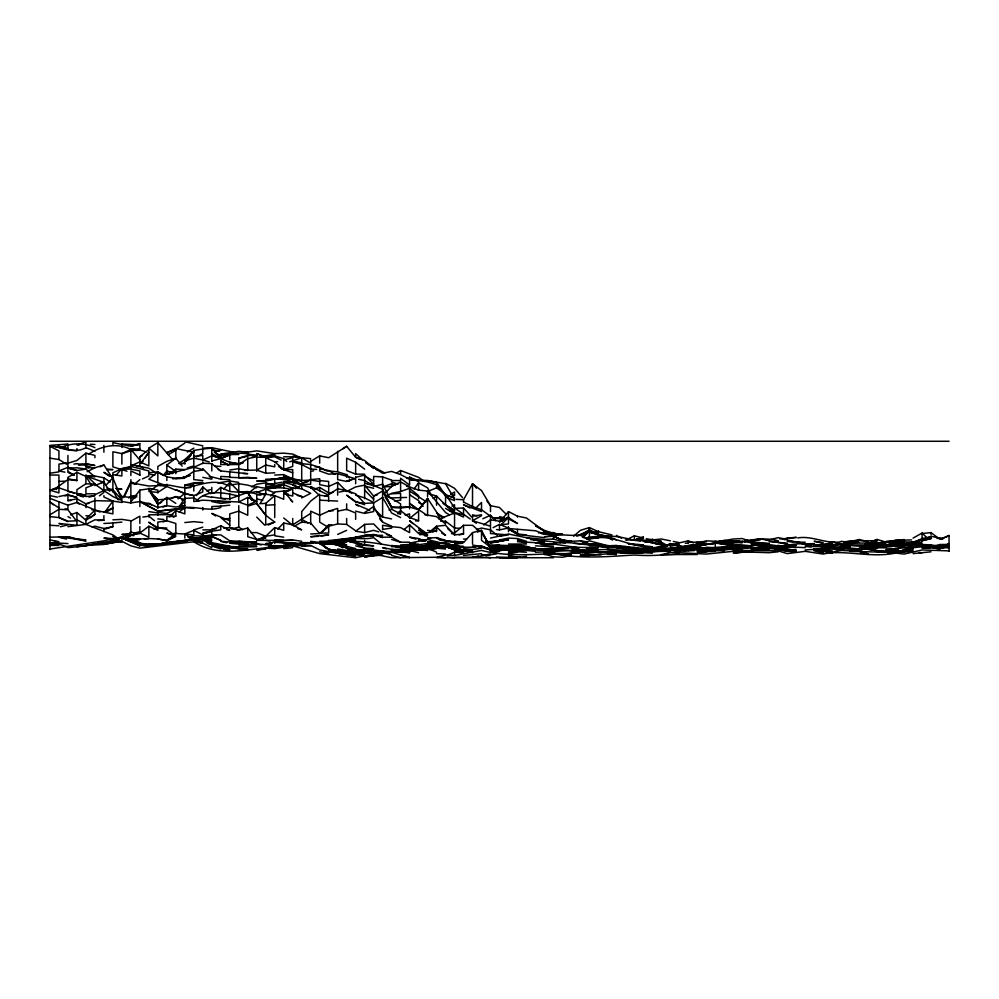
<?xml version="1.0" encoding="UTF-8"?>
<svg xmlns="http://www.w3.org/2000/svg" width="999" height="999" viewBox="0 0 999 999"><rect width="100%" height="100%" fill="white"/><g stroke="black" fill="none" stroke-linecap="round" stroke-linejoin="round"><path stroke-width="1.5" d="M124.45 496.528L130.869 482.829L148.851 486.026L160.839 485.414M123.164 497.577L130.869 481.918L136.001 484.265M463.536 502.597L463.536 499.725L472.527 483.741L481.518 490.596L490.509 505.669L490.509 511.6M260.489 503.034L265.734 494.243L274.725 495.616L283.716 499.275L283.716 491.046L292.707 502.01L290.459 499.962M141.496 463.436L143.132 460.951M144.768 458.454L148.851 452.235L140.759 463.324M179.096 506.78L184.815 498.364L193.806 497.902L198.938 501.036M186.451 460.864L193.806 450.399L202.797 449.038L211.788 448.126L219.78 457.455M104.795 512.2L112.887 501.098L121.878 502.472L121.878 496.528L116.159 488.399M196.503 495.566L202.797 486.938L210.664 493.731M414.086 488.998L418.581 482.829L427.572 487.849L431.031 494.705M56.244 489.585L58.941 486.026L67.932 479.632L76.923 480.544L76.923 472.327L85.914 476.436L94.905 475.986L103.896 477.809L110.315 482.042M130.869 502.01L139.86 490.134L148.851 488.773L157.842 504.295L161.701 502.147M186.613 460.814L191.109 454.882M163.237 475.524L166.833 470.954L172.827 472.477M441.408 521.403L436.563 512.062L427.572 498.364L418.581 509.777L409.59 507.03L391.608 507.03L382.617 491.046L373.626 496.078L373.626 500.636M418.581 509.777L427.572 498.813M508.491 511.6L499.5 522.102L508.491 517.082L508.491 511.6L517.482 516.171L526.473 517.994L544.455 531.243L535.464 525.761L544.455 530.332L553.446 533.528L562.437 533.978M115.884 475.374L121.878 468.668L130.869 466.396L148.851 470.954L148.851 475.986L142.432 478.921M223.776 489.073L229.77 482.38L238.761 491.508L243.257 492.195M462.038 543.269L454.545 544.03L463.536 542.657L472.527 532.604L481.518 530.332L489.822 546.765L481.518 531.693L490.509 547.227L481.518 540.372L481.518 530.332L477.659 532.092M105.894 485.264L112.887 477.809L121.316 498.788M123.876 539.16L130.869 531.693L136.001 534.303M582.417 537.325L589.41 529.87L598.401 534.89L589.41 532.155L605.894 535.963L601.398 535.352M169.83 516.783L175.824 510.689L184.815 513.886L184.815 507.492C196.915 506.368 208.641 511.638 220.779 507.492L220.779 506.118L229.77 505.207M270.729 496.028L274.725 491.97L289.71 490.447M277.722 529.108L283.716 523.014L292.707 524.85L301.698 529.87L297.839 528.696M320.679 532.966L328.671 524.85L331.668 524.999M385.614 492.569L391.608 486.488L400.599 481.918L409.59 486.938L418.581 490.134L427.572 491.046L445.554 512.512L449.413 514.86M85.914 518.906L94.905 510.227L112.887 513.886L112.887 501.098L103.896 496.99L103.896 495.616M134.865 484.003L139.86 479.632M265.734 537.175L265.734 536.263L274.725 527.584L283.716 530.332L283.716 523.014M475.524 508.254L481.518 502.472L481.518 510.689M500.499 525.249L508.491 517.544L517.482 523.476L509.777 519.567M179.683 462.674L184.815 459.54L193.806 451.323M582.667 537.4L589.41 531.243L580.419 535.352L571.428 535.352L544.455 533.978L535.464 530.781L508.491 528.496L517.482 533.528L508.491 528.046L499.5 524.388L493.081 527.647M128.621 498.014L130.869 496.078L136.863 495.467M196.054 501.436C206.668 488.499 224.688 492.894 238.761 496.078M214.036 493.219L220.779 487.4L229.77 491.508L247.752 492.882L254.046 501.186M259.74 503.683L265.734 503.384L274.725 495.616L274.725 517.544M321.928 532.042L328.671 526.211L337.662 523.938L346.653 524.388L355.644 530.781M403.971 529.695L409.59 524.85L418.581 533.528L427.572 535.801L424.575 535.651L427.572 534.89L424.575 535.052M454.545 533.066L463.536 525.299L472.527 525.299L479.27 531.131M573.676 536.151L580.419 530.332L589.41 527.584L598.401 531.693L611.888 534.89M94.905 457.717L94.905 455.432L85.914 453.146L76.923 460.452L67.932 463.199M143.719 468.156L139.86 466.396L139.86 456.793L148.851 449.488M178.072 498.813L184.815 493.331L193.806 495.616L202.797 491.97L202.797 486.938M179.196 506.58L184.815 502.01M179.196 512.062L184.815 507.492L193.806 508.404M248.876 492.882L256.743 486.488C267.969 490.484 280.07 485.314 291.209 489.76M409.59 518.456L418.581 511.151L418.581 520.741L415.584 520.891M429.82 531.693L436.563 526.211L445.554 525.299L454.545 534.89L463.536 533.978L463.536 525.299M430.944 531.693L436.563 527.135L445.554 535.352L441.695 533.004M99.4 495.841L103.896 492.42L103.896 490.596L94.905 484.203L85.914 483.741L76.923 489.685L76.923 491.97M90.41 517.769L94.905 514.348L94.905 497.902M166.833 474.001L166.833 465.022L175.824 458.166L182.118 466.158M151.099 490.247L157.842 485.114C169.006 482.967 179.645 489.135 190.809 487.549M175.824 503.384L166.833 497.44L157.842 504.295L150.487 492.707M124.45 538.936L130.869 535.352L139.86 533.066L148.851 526.211L157.842 530.332L157.842 522.102L166.833 520.741L175.824 523.476L175.824 532.604M310.689 533.978L319.68 533.528L328.671 526.211M381.618 532.055L373.626 523.938L364.635 524.388L355.644 531.243L364.635 532.604L373.626 530.332L378.758 531.893M398.351 512.4L400.599 510.689L409.59 517.544L418.581 520.741M483.766 524.962L490.509 519.817L499.5 521.191M169.081 473.926L175.824 469.13L184.815 469.592M359.503 459.215L355.644 457.255L346.653 446.291L328.671 457.717L319.68 455.881L310.689 461.363M433.191 498.476L436.563 496.078L454.545 513.886L445.554 508.404M184.815 443.094L175.824 449.038L166.833 452.684L175.824 448.576L193.806 452.235M118.506 538.886L112.887 534.89L85.914 524.388L85.914 520.279L94.905 514.348M107.755 511.338L112.887 507.954L103.896 512.062M175.824 490.134L166.833 486.488L157.842 492.42L148.851 491.508M181.818 478.109L184.815 477.347L193.806 471.416L202.797 470.042L202.797 468.668L211.788 477.809L211.788 479.183L202.797 477.347M127.01 537.899L130.869 535.352L133.866 535.651M220.779 460.452L220.779 464.56L238.761 464.56L247.752 458.628L256.743 456.793M342.794 448.838L346.653 446.291M285.002 492.944L292.707 487.849L301.698 488.773L310.689 493.331L301.698 497.902L301.698 496.528L292.707 492.882M324.812 496.078L328.671 494.705L337.662 488.773L346.653 490.596L355.644 493.793L364.635 503.384L373.626 502.922L382.617 497.44L391.608 512.974L400.599 517.544M310.689 513.424L292.707 524.85M364.635 512.512L373.626 506.58L382.617 522.102L391.608 526.211M88.486 454.32C100.712 445.941 117.195 442.382 130.869 449.488L139.86 460.002M132.155 465.347L139.86 461.825L148.851 465.934L148.851 448.126L157.842 442.644L173.127 460.227M49.95 514.797L58.941 509.315L67.932 509.777L76.024 520.467M187.387 452.035L193.806 448.126M396.74 472.852L400.599 470.504L418.581 477.347L424.2 481.343M589.41 529.87L580.419 535.352L589.41 539.46L586.413 538.698M67.932 477.347L76.923 472.327M168.119 454.707L175.824 450.399M244.755 470.342L256.743 470.042L265.734 465.022L274.725 466.845L274.725 464.56M295.279 488.698L301.698 485.114L310.689 487.4L319.68 495.616M293.993 526.411L301.698 522.102L310.689 523.014L319.68 533.528M450.686 494.118L454.545 491.97L454.545 495.616L450.686 493.656M586.838 538.611L589.41 537.175L598.401 536.263L605.894 537.025M913.086 538.086L922.077 533.066L927.072 537.887M87.2 471.678L94.905 467.757L103.896 465.022L112.075 477.472M196.378 456.868L202.797 453.596L202.797 447.202M67.932 526.673L85.914 524.388L94.905 519.817L103.896 520.279L103.896 515.709M184.815 507.954L175.824 508.866L166.833 513.424L157.842 512.512M251.611 486.813L256.743 484.203L265.734 482.829L274.725 485.576L283.716 483.741M259.74 495.005L247.752 491.508L238.761 492.42L238.761 502.01L247.752 505.207L256.743 501.098L247.752 497.44L238.761 502.01L202.797 500.187L193.806 501.56L193.806 495.616L184.815 493.793L175.824 489.685L184.815 493.331M258.029 539.722L265.734 535.801M387.749 495.292L391.608 493.331L400.599 491.508L409.59 488.311L418.581 495.616L418.581 498.663M451.973 506.056L454.545 504.757L454.545 508.404L463.536 507.954L471.528 516.883M499.5 521.653L508.491 517.082M577.847 535.739L589.41 530.332L598.401 533.978L590.696 531.243M626.66 539.722L634.365 535.801L643.356 538.086M825.748 545.004L832.167 541.745L841.158 544.03L850.149 543.568L847.152 544.03M931.068 536.263L922.077 540.834L931.068 538.548L931.068 536.263L943.056 538.848M61.513 447.402C71.666 442.669 84.803 442.644 94.905 447.664M100.037 466.783L103.896 465.022M49.95 490.596L58.941 486.488M139.86 456.793L142.432 455.619M130.869 467.307L121.878 468.668L112.887 472.789L112.887 492.195M94.905 494.705L103.896 490.596L112.887 496.528L120.592 500.049M211.788 455.881L202.797 460.002L193.806 458.166L184.815 460.914M222.065 458.042C232.63 451.098 245.217 452.747 256.743 455.881M171.965 498.289L175.824 496.528L180.32 497.44M157.842 538.998L166.833 540.372L175.824 536.263L166.833 540.834C155.095 537.562 142.807 538.523 130.869 539.922L139.86 539.46L135.365 539.922M226.773 529.72L229.77 530.332L220.779 525.761L211.788 529.87L202.797 529.87M319.68 479.183L319.68 484.652L328.671 486.488L337.662 482.38L346.653 491.508L355.644 486.938L364.635 485.114L373.626 496.078L377.485 494.705M268.306 525.037L274.725 522.102L265.734 515.259L256.743 503.833L256.743 494.705L265.734 493.793M337.662 523.476L337.662 508.404L328.671 511.151L319.68 515.259L310.689 511.151L310.689 524.388M337.662 534.44L346.653 530.332M439.135 519.105L454.545 512.974L463.536 517.082L463.536 507.954M432.704 532.092L436.563 530.332L419.867 534.89M482.804 518.781L490.509 515.259L495.504 520.579M585.551 538.486L589.41 536.725L589.41 527.584M655.344 548.901L661.338 547.677L670.329 543.568L688.311 548.601L710.789 548.601M907.092 543.881L913.086 542.657L922.077 538.548L931.068 536.725M940.059 539.46L949.05 535.352L949.05 551.336M941.345 547.09L949.05 543.568M78.209 444.855L85.914 441.733L85.914 448.126M94.905 484.203L85.914 487.849L85.914 493.793L94.905 493.793M94.905 485.576L103.896 481.918L109.615 491.221M222.065 458.104L229.77 454.97L229.77 459.54M182.243 477.934L184.815 476.898M289.71 461.825L301.698 457.717L310.689 458.628M180.956 507.23L184.815 505.669L184.815 485.114L193.806 482.829L202.797 482.38M173.252 517.207L175.824 516.171L175.824 510.689M103.896 543.568L112.887 542.207L118.019 540.109M153.983 529.158L157.842 527.584L166.833 528.046M166.833 540.372L175.824 533.528L184.815 533.978L193.806 530.332L202.797 534.89M285.002 545.791L292.707 542.657L300.2 544.18M428.858 490.984L436.563 487.849L445.554 494.243L454.545 507.954L470.279 519.018M448.126 554.857L454.545 552.247L454.545 554.994M576.56 536.001L580.419 534.44M690.883 546.178L697.302 543.568L706.293 541.745M827.035 544.742L832.167 542.657L823.176 544.942L827.671 544.717M941.345 538.936L949.05 535.801M923.363 548.076L931.068 544.942L940.059 546.316L946.053 545.404M928.496 547.814L931.068 546.765L949.05 546.765L941.558 547.914M101.324 482.829L103.896 481.918M175.824 458.166L166.833 461.363L157.842 466.396L157.842 469.592M229.77 454.97L220.779 458.166L211.788 455.432L219.493 458.166M70.504 514.797L76.923 512.512L85.914 520.279M186.101 476.898L189.947 475.524M162.974 507.03L166.833 505.669L175.824 507.03L184.815 505.669M278.584 466.458L283.716 469.592L292.707 466.396L292.707 461.825L301.698 464.56L310.689 469.13L316.683 469.43M112.887 542.207L119.306 539.922M256.743 492.42L265.734 489.223L274.725 492.882M265.734 482.829L265.734 486.488L274.725 486.938L278.584 485.576M313.686 470.804L310.689 471.416L310.689 484.203L301.698 484.652L301.698 483.291L310.689 480.094L319.68 481.456M354.358 478.721L346.653 481.456L337.662 479.632L337.662 473.701L328.671 474.15L319.68 470.954L319.68 467.307L310.689 464.56L301.698 463.648L292.707 461.363L292.707 457.717L283.716 460.002M211.788 544.03L202.797 539.46L193.806 537.637L184.815 540.834L175.824 541.745M175.824 542.207L184.815 541.283L193.806 538.086L202.797 539.46L206.169 541.858M395.467 484.915L391.608 483.741L382.617 486.938L391.608 486.488M324.812 544.03L328.671 542.657L346.653 542.207L346.653 540.372L334.665 542.957M413.449 549.05L418.581 547.227L427.572 546.765L409.59 548.139L400.599 549.962L406.593 549.35M586.838 538.998C601.922 534.178 617.894 535.726 632.866 540.072M574.425 543.419L580.419 544.03L589.41 540.834L604.82 544.942M684.452 546.765L688.311 545.404L697.302 544.48M671.827 544.717L679.32 545.854L688.311 549.05L688.311 548.139L685.739 549.05L688.311 548.139L697.302 548.601M775.224 547.989L787.212 544.48L796.203 545.404L791.707 545.404M825.748 544.942L832.167 542.657M873.263 540.834L877.122 539.46L886.113 542.207L904.095 542.657L898.101 542.957M897.676 544.03L904.095 541.745L922.077 543.119L919.08 543.269M910.089 542.957L922.077 539.46M942.631 548.139L949.05 545.854L940.059 548.139M56.369 447.077L58.941 446.291L67.932 448.576L67.932 444.468M112.887 444.468L112.887 442.644L130.869 446.291L139.86 443.556M130.869 450.861L121.878 453.596L112.887 451.773L112.887 466.845L127.01 471.216M136.001 450.212L139.86 449.038L139.86 444.006M162.974 475.324L193.806 467.307L202.797 463.199L211.788 463.648L220.779 470.954L247.752 473.701L243.257 473.464M187.387 467.894L193.806 465.934L193.806 458.628M49.95 498.364L67.932 505.207L76.923 502.472L100.037 512.062M211.788 460.914L220.779 458.628L229.77 462.275L238.761 464.11L238.761 458.166L247.752 455.432L256.743 455.432L256.743 453.596L265.734 456.793L274.725 455.881L283.716 458.628L286.713 461.513M180.956 478.071L189.947 475.324M206.656 490.796L210.502 489.61M105.182 529.02L112.887 526.673L112.887 523.014L121.878 522.102M251.898 500.224L247.752 492.42L229.77 498.813L220.779 498.364L220.779 487.4M162.974 521.915L166.833 520.741L166.833 516.62L175.824 516.171M114.173 539.073L129.583 534.378M112.887 539.922L121.878 537.175L139.86 545.854L130.869 540.372L121.878 537.637L112.887 538.998M260.602 494.905L265.734 493.331L265.734 488.311M118.019 539.722L103.896 543.119L94.905 544.03M314.548 488.961L319.68 487.4L328.671 492.882L333.167 492.42M354.358 478.658L346.653 481.006L349.65 481.006M193.806 529.87L202.797 527.135M202.797 533.978L211.788 531.243L220.779 529.87L220.779 525.761M274.725 522.102L265.734 524.85L265.734 503.384M300.2 543.956L274.725 541.745L265.734 544.48L271.728 543.568L265.734 543.568L271.728 543.269M389.036 510.102L391.608 509.315L400.599 513.886L400.599 503.833L383.903 493.993M269.593 547.877L274.725 546.316L283.716 546.765C253.696 546.403 221.516 559.752 193.806 541.745L139.86 548.139L130.869 545.854L121.878 541.283L112.887 538.548L103.896 538.086L109.89 538.998M324.812 543.831L328.671 542.657C343.631 546.341 357.754 552.784 373.626 553.159L364.635 553.159L328.671 549.512L340.659 551.947M403.171 551.011L418.581 547.227L436.563 547.677L430.569 548.901M413.449 548.788L418.581 547.227L433.566 547.989M476.386 529.607L481.518 528.046L490.509 529.87L497.252 535.352M418.581 548.139L427.572 545.404L436.563 545.404M586.838 538.873L589.41 538.086M661.338 547.677L667.757 545.729M684.452 547.027L688.311 545.854M265.734 548.139L274.725 548.601L292.707 545.854L319.68 553.621L355.644 557.729L373.626 554.07L391.608 557.729L436.563 557.267L445.554 554.994L454.545 555.444L481.518 550.424C504.957 556.431 529.495 554.707 553.446 553.621C580.357 559.103 607.267 556.63 634.365 554.994A177.298 177.298 0 0 0 661.338 554.994L670.329 552.247L706.293 554.07L742.257 550.424L778.221 550.874L787.212 553.621L805.194 551.336L823.176 554.07L841.158 550.424L859.14 551.336L868.131 554.07L860.639 552.547M757.667 539.785L760.239 538.998L769.23 540.372L766.233 540.222M755.107 547.877L760.239 546.316L775.224 546.316M900.236 541.096L902.809 540.309M130.869 446.291L138.362 444.393M217.782 455.119L220.779 455.881L229.77 453.596M64.935 495.929L67.932 495.167L76.923 497.44L67.932 494.705L58.941 496.528M244.755 452.535L256.743 450.861L274.725 453.596L283.716 453.146L292.707 454.058L301.698 458.166L292.707 456.343L301.698 457.717L309.403 462.412M88.911 497.14L94.905 495.616L85.914 496.528L76.923 494.705L83.342 496.99M265.734 456.793L274.725 454.52L262.737 456.193M238.761 464.11L241.758 463.349M190.809 485.876L193.806 485.114L193.806 491.046M60.44 526.748L67.932 524.85M91.908 526.972L94.905 526.211L103.896 528.496L112.887 526.673M301.698 483.291L307.692 481.768M112.887 538.548L103.896 540.834L49.95 549.05M133.866 533.216L139.86 531.693M355.644 477.347L364.635 475.062L373.626 484.652M114.385 539.535L121.878 537.637L127.01 539.722M112.887 540.372L103.896 542.657L76.923 546.765M121.878 540.834L103.896 544.48L85.914 545.404M160.839 543.881L166.833 542.657C155.644 544.43 144.218 548.676 133.441 542.657M159.34 544.105L166.833 542.207L193.806 539.922M202.797 533.066L211.788 530.781M202.797 533.528L211.788 531.243L211.788 534.44L216.284 534.89M231.268 529.033L238.761 527.135L242.62 529.67M184.815 541.283L193.806 538.998L202.797 539.46L195.305 538.698L202.797 536.725L211.788 542.657L229.77 546.316M211.788 547.677L202.797 543.119L193.806 541.283L202.797 538.998L220.779 547.677L229.77 549.512L211.788 545.854L220.779 549.05M262.737 538.848L265.734 538.086L256.743 539.46L247.752 528.046L238.761 530.332L229.77 527.584L223.776 528.196M243.257 542.882L247.752 541.745L261.238 544.942M277.722 546.915L292.707 544.48L292.707 542.657M405.094 515.022L409.59 513.886L409.59 517.994M297.202 543.806L301.698 542.657L328.671 542.657L328.671 543.568L331.668 544.03M322.677 542.807C336.351 538.374 350.349 539.135 363.349 545.004M330.169 541.82L337.662 539.922L355.644 539.922M375.124 554.607L391.608 551.336L409.59 552.709L409.59 550.424L421.578 549.35M391.608 545.404C409.877 549.113 427.11 540.734 445.554 543.119L445.554 542.207L427.572 544.03M397.602 552.097L400.599 551.336L409.59 552.709M402.098 550.948L409.59 549.05L418.581 548.601M411.089 549.125L418.581 547.227L400.599 549.05M405.094 551.111L409.59 549.962L393.107 552.022M472.527 552.709C452.809 548.214 432.604 541.396 412.587 548.901M415.584 549.812L445.554 547.677M490.509 538.086L508.491 533.978C520.654 536.65 532.767 538.486 544.455 543.119L539.959 542.657M487.512 542.807L499.5 540.372L508.491 539.922L486.014 541.97M490.509 543.119L508.491 539.46L502.497 540.983M508.491 546.316L499.5 547.227L490.509 549.512L484.09 547.552M655.344 543.568L667.332 545.704L652.347 549.05L643.356 549.962M693.443 542.919L688.311 540.834L671.827 544.555L679.32 544.942L671.827 544.942M697.302 543.119L706.293 540.834L742.257 542.657L724.275 540.372L716.783 541.895L733.266 538.998L742.257 538.548L751.248 541.745L769.23 543.568L760.239 543.568L745.254 540.521M721.278 542.957L724.275 542.207L733.266 543.119L730.269 543.269M770.729 539.535L778.221 537.637L787.212 539.46L784.215 539.61M746.753 547.002L760.239 544.48L767.944 546.828M772.227 547.989L778.221 547.677L787.212 545.404L778.221 547.227L751.248 548.601L764.735 548.601M844.155 542.045L850.149 540.834L859.14 542.207L850.149 541.745L859.14 539.46L868.131 541.745L865.134 541.446M874.125 541.133L877.122 540.372L877.122 539.46M881.618 542.882L895.104 540.372L911.587 539.922M898.101 540.983L904.095 539.46M905.594 544.105L931.068 538.548M913.086 542.657L917.582 541.52M896.602 551.873L913.086 547.677L922.077 546.765L926.572 547.452M934.065 546.003L940.059 544.48L949.05 544.48L944.554 544.942M55.944 446.903L58.941 446.291M247.752 457.255L247.752 452.235L238.761 451.323L220.779 454.058L226.773 453.758M180.32 464.11L184.815 463.199L178.821 463.499M238.761 458.166L246.254 456.643M243.257 462.737L238.761 463.648L229.77 462.275L229.77 464.71M172.827 478.871L184.815 477.347M67.932 493.793L67.932 500.636L76.923 498.813L85.914 503.833L88.911 503.384M238.761 482.38L229.77 481.006L217.782 482.979M166.833 498.813L175.824 496.99L184.815 499.725L181.818 500.037M310.689 480.094L292.707 481.006L301.698 484.652L292.707 479.632L274.725 478.721L265.734 480.544L256.743 481.006L265.734 481.006L274.725 479.183L265.734 479.183M290.135 479.957L283.716 477.347L276.224 478.871L283.716 477.809M282.218 482.217L271.728 484.053M249.25 493.031L256.743 491.508L264.448 495.029M184.815 508.404L157.842 511.151L139.86 501.56L130.869 502.922L121.878 501.56M339.161 492.12L346.653 490.596L351.785 493.206M114.385 539.16L121.878 537.637L127.01 539.984L123.164 538.548M67.932 547.677L85.914 545.854L103.896 542.207M121.878 541.283L106.893 543.718M171.328 533.978L175.824 533.066M187.812 537.025L193.806 535.801L205.794 536.113M168.332 542.807L192.308 539.31L168.332 542.882L172.827 542.507M337.662 511.151L346.653 509.315L355.644 512.974L355.644 519.368M294.205 545.092L301.698 543.568L292.707 543.568M304.695 543.881L313.686 542.957M339.161 540.072C350.462 536.126 362.262 540.471 373.626 537.637L381.493 544.03M382.617 535.352L364.635 535.352L346.653 538.998L355.644 538.086M324.176 544.03L337.662 541.745L346.653 544.942L337.662 542.657M459.041 534.89L463.536 533.978M375.124 554.233L391.608 552.247L409.59 557.729M364.635 557.267L382.617 552.709L385.614 553.009M496.503 529.57L499.5 529.87L508.491 528.046M418.581 546.765L427.572 544.942L442.557 545.854M391.608 551.336L400.599 551.336L373.626 551.336L379.62 551.947M402.098 551.947L409.59 550.424L418.581 552.709M411.089 551.036L418.581 549.512L427.572 550.424L421.578 550.112M499.5 539.922L508.491 538.086L517.482 538.548L526.473 541.283M490.509 542.657L499.5 541.283L487.512 542.507L499.5 540.834M490.509 549.05C504.682 546.303 519.892 546.441 533.966 549.125M499.5 550.424L490.509 550.424L499.5 548.601L506.993 548.975M512.986 545.854L517.482 544.942L526.473 546.316L535.464 549.05L527.971 547.527M498.002 549.35L490.509 550.874L526.473 549.05M499.5 549.05L508.491 547.227L517.482 546.765M454.545 557.267L472.527 557.267L478.521 556.056M508.491 551.798L517.482 549.962L526.473 549.962M580.419 544.03L583.416 543.419M635.864 540.072L643.356 538.548L643.356 536.725L635.651 539.847L643.356 537.637L634.365 539.922L625.374 539.922M571.428 555.444L562.437 557.267L553.446 556.818L544.455 554.07M644.855 541.895L652.347 540.372L652.347 539.46L643.356 540.372M610.389 553.921L616.383 552.709L634.365 553.159M646.353 548.901L665.834 546.54M662.837 546.003L670.329 544.48L661.338 547.227L665.834 546.765M706.293 544.48L688.311 547.227L697.302 547.677L691.308 547.989M698.801 546.003L715.284 542.657L740.759 546.915L736.263 546.316M745.254 540.684C756.168 539.685 767.569 537.462 778.221 540.834L775.224 540.834M755.744 539.922L760.239 538.998L751.248 539.922L760.239 539.922M782.716 538.998L796.203 537.175M733.266 549.962L742.257 548.139L751.248 547.677L760.239 549.962M748.251 546.915L751.248 546.316L742.257 546.765L745.254 546.915M755.744 549.05L760.239 548.139L754.245 548.139M751.248 550.874L778.221 545.404L784.215 546.615M788.711 545.092C809.04 540.609 829.57 549.263 850.149 546.765M829.17 545.092L850.149 544.942M883.116 545.092L886.113 544.48L904.095 545.404M887.611 552.859L904.095 550.424L895.104 551.798L913.086 551.336M908.591 549.05L913.086 548.139L895.104 546.765M923.576 547.839L929.569 546.615L895.104 544.942L904.095 543.568L931.068 544.942M73.926 464.11L76.923 463.648L85.914 465.472L92.333 468.081M49.95 473.239L58.941 471.865L58.941 464.11L67.932 462.737L67.932 471.416L74.351 475.324M69.431 468.593L76.923 470.504L85.914 469.13L94.905 476.898L85.914 475.524M256.743 471.416L256.743 457.255L265.734 457.255L274.725 455.881M229.77 470.042L238.761 468.668L247.752 470.504L247.752 458.628M184.815 487.849C199.151 485.751 214.473 477.709 228.484 485.964M231.268 484.89L238.761 483.741L247.752 485.114L256.743 487.849M267.233 488.998L274.725 487.849L283.716 484.652L292.707 488.311M175.824 508.866L157.842 511.151L139.86 501.56L148.851 503.833M142.857 517.082L148.851 516.171L154.47 520.741M133.866 539.922L139.86 538.998L123.376 538.249M394.605 501.098L400.599 500.187M202.797 536.263L211.788 534.89L220.779 534.89L229.77 540.834L256.743 542.207L250.749 542.207M267.233 536.038L274.725 534.89L274.725 527.584M279.221 541.058L292.707 539.922L301.698 541.283M321.178 536.038L328.671 534.89L310.689 536.725L318.182 536.338M439.56 518.906L442.557 518.456M382.617 529.408L391.608 528.046L391.608 526.673L382.617 525.299L382.617 529.757M265.734 548.601L256.743 549.962L265.734 549.05M298.701 544.03L301.698 543.568M295.704 544.942L310.689 542.657L297.202 544.03M315.185 542.882L331.668 541.595M340.659 539.922L345.154 539.235M325.674 544.03L337.662 544.48M349.65 541.745C368.631 540.334 387.649 546.028 406.593 547.989M427.572 545.404L409.59 548.139L409.59 546.765M409.59 549.05L400.599 550.424L403.596 550.274M403.596 550.874L409.59 549.962M499.5 536.263L508.491 534.89L490.509 533.528L490.509 527.135M421.578 549.812L409.59 549.512M424.575 549.05L436.563 547.677L427.572 547.677L445.554 546.316L463.536 551.798L446.84 547.165M430.569 549.05L436.563 548.139L445.554 549.05M463.536 546.316L451.548 545.704C461.401 547.652 471.653 547.914 481.518 545.854L490.509 549.962L508.491 547.227M499.5 544.942L490.509 546.316L499.5 547.677L517.482 544.942L517.482 545.854L490.509 544.942M481.518 548.139L472.527 549.512L463.536 548.601M493.506 547.677L517.482 544.942M472.527 544.942L490.509 548.601L508.491 545.854M481.518 553.621L463.536 555.444M495.005 552.022L499.5 551.336M481.518 555.444L484.515 554.994M487.512 554.532L490.509 554.07M589.41 538.998L593.906 538.324M472.527 557.267L496.503 553.921M508.491 553.621L517.482 552.247M527.971 547.452C541.421 552.222 554.882 547.627 568.431 547.989M496.503 556.967L508.491 557.729L512.986 557.042M643.356 538.548L634.365 539.922L643.356 540.834L661.338 544.942M631.368 548.601L580.419 550.424L598.401 550.874C580.531 550.811 562.162 549.837 544.455 552.709L553.446 551.336L544.455 552.247M613.386 547.227L598.401 546.316L607.392 547.677L616.383 546.316L620.879 547.002M625.374 551.336L616.383 550.874L652.347 550.424L625.374 550.424L584.914 552.934L595.404 552.397M580.419 556.356L589.41 554.994L580.419 554.994L589.41 555.906M646.353 549.05L652.347 548.139M653.846 547.914L664.335 546.915M649.35 549.05L652.347 548.601L649.35 548.901M686.812 546.078L680.819 547.002L692.806 545.167M697.302 545.854L715.284 543.119M716.783 542.882L724.275 541.745L733.266 544.03L751.248 545.854M724.275 542.207L719.779 542.882L715.284 542.207L724.275 542.207L733.266 544.03M692.806 547.914L697.302 547.227L710.789 548.364L706.293 548.601M719.779 547.914L722.776 547.452M698.801 552.022L724.275 548.601L746.753 548.139M728.771 547.914C742.344 542.882 755.556 550.062 769.23 549.05M718.281 549.962L724.275 549.05L742.257 549.962M764.735 546.078L769.23 545.404L784.215 546.153M764.735 547.002L769.23 546.316L764.735 546.54M754.245 549.05L760.239 548.139L752.746 548.901M757.242 548.901C773.189 546.103 789.185 546.753 805.194 547.677M778.221 547.677L787.212 546.316M802.197 544.03L814.185 543.568M775.224 549.05L787.212 548.139M817.182 544.942L823.176 544.03L832.167 544.942L841.158 544.03M826.173 544.942C843.006 544.243 860.014 542.045 877.122 543.568L872.626 544.03M850.149 541.745L859.14 540.372M823.176 552.709L814.185 550.874L814.185 548.601L823.176 552.247L814.185 549.512L832.167 547.227L848.651 548.901M865.134 544.03L877.122 543.119L868.131 544.03L886.113 544.942L895.104 543.568L902.596 543.956M868.131 544.03L877.122 542.657L886.113 542.657L880.119 542.957M881.618 541.97L902.596 540.834M871.128 544.03L875.624 543.344M949.05 550.874L922.077 549.962L904.095 554.07L877.122 550.874L868.131 548.601L859.14 548.139L877.122 548.139L850.149 549.512L862.137 549.512M865.134 549.05L877.122 547.227L886.113 547.227M910.089 549.05L913.086 548.601L905.594 548.975M896.602 552.022L904.095 550.874L895.104 551.798L913.086 549.05M895.104 553.159C874.1 557.417 853.221 551.823 832.167 552.709M932.567 547.914L940.059 546.765L949.05 548.139M935.564 547.914L949.05 546.765M76.923 444.93L79.92 444.617M60.44 447.053L64.935 446.603M138.362 444.617L130.869 445.379L133.866 445.229M82.917 464.41L78.421 464.872L85.914 463.648L94.905 465.472L87.413 464.335M214.785 451.011L220.779 450.399M193.806 456.343L202.797 455.432L202.797 460.002L209.216 461.95M237.263 453.758L229.77 454.52L238.761 454.52M252.248 455.881L256.743 455.432M265.734 457.717L274.725 456.793L281.144 460.064M148.851 472.789L157.842 471.865L166.833 476.898L175.824 478.259L184.815 478.259L175.824 478.721M169.83 472.477L172.827 472.177M130.869 497.44L136.863 496.84M310.689 479.632L319.68 478.721M145.854 503.683L148.851 503.384L157.842 507.492L166.833 505.669L166.833 497.44M217.782 501.398L229.77 502.01M229.77 502.472L220.779 503.384L211.788 501.56M184.815 522.564L193.806 521.653L202.797 522.564M223.776 519.068L229.77 518.456M328.671 511.151L333.167 510.689M409.59 507.03L400.599 507.954L391.608 507.492L385.065 496.865M49.95 544.48L58.941 543.568M144.356 538.998L148.851 538.548M451.548 510.988L454.545 510.689M211.788 536.725L202.797 537.637L211.788 536.263L220.779 540.372L213.074 537.237M157.842 544.03L148.851 544.03L157.842 544.48L166.833 543.568M493.506 518.606L503.996 518.456M235.764 547.077L256.743 546.765M370.629 535.202L364.635 535.801L373.626 534.44L382.617 537.175L391.608 537.175L400.599 542.207L409.59 542.207M361.638 536.563L355.644 537.175L364.635 536.725M265.734 547.677L283.716 545.854M301.698 544.03L292.707 544.942L301.698 544.942M297.202 544.942L300.2 544.642M500.998 524.7L508.491 523.938L508.491 517.544M283.716 548.601L292.707 547.677M328.671 544.03L337.662 543.119L346.653 548.139M418.581 544.03L400.599 544.942M384.116 553.009L391.608 552.247M394.605 551.947L415.584 550.112M562.437 540.372L553.446 536.263L562.437 539.922L571.428 541.283L562.437 540.372L553.446 535.801L544.455 536.725L551.947 536.338M418.581 549.962L421.578 549.662M429.071 548.901L436.563 548.139M595.404 532.005L598.401 531.693M366.133 556.668L382.617 554.994M490.509 548.601L499.5 547.677L493.506 547.377M490.509 550.424L517.482 548.139L509.989 548.901M490.509 551.798C511.426 548.114 532.529 550.224 553.446 550.424M508.491 552.709L517.482 551.798L526.473 552.247M553.446 548.601L562.437 547.677M553.446 549.512L556.443 549.2M559.44 548.901L562.437 548.601L553.446 549.05M499.5 557.729L520.479 556.967M523.476 556.668L526.473 556.356M547.452 554.233L544.455 554.532L553.446 553.159L571.428 556.356M550.449 553.921L553.446 553.621M598.401 549.512L584.914 550.874L580.419 550.424L589.41 550.874M563.936 553.921L580.419 552.247L598.401 552.247M581.918 553.009L589.41 552.247M626.873 548.901L634.365 548.139L688.311 548.139M625.374 550.874L643.356 549.512L679.32 549.962M653.846 547.989L659.839 547.377M580.419 555.906L616.383 553.159L608.891 553.921M718.281 541.895L724.275 541.283M601.398 554.682L598.401 554.532M622.377 553.009L625.374 552.709M733.266 541.745L724.275 542.657C739.51 537.425 754.095 545.466 769.23 544.942M616.383 552.247L634.365 552.709L652.347 551.798M694.305 546.615L683.816 547.677L686.812 547.989M646.353 551.947L670.329 550.874M685.314 547.989L688.311 547.677L674.824 545.404M797.702 537.937C812.337 535.339 826.385 544.492 841.158 541.745M674.824 550.874L688.311 550.424L679.32 550.874M652.347 549.512L688.311 549.512L706.293 548.139M683.816 550.874L697.302 549.512L706.293 550.874L715.284 550.874M730.269 547.989L736.263 547.839M719.779 549.962L733.266 549.05L706.293 550.874L700.299 550.274M760.239 549.512L769.23 548.601L796.203 549.962M922.077 533.528L931.068 532.604L938.935 538.598M733.266 553.159L751.248 551.336L734.764 552.709M775.224 549.35L778.221 549.05M778.221 549.962L787.212 549.05L796.203 550.424M827.671 544.942L832.167 544.48M871.128 540.983L877.122 540.372M778.221 551.798L769.23 552.709L746.753 552.022M805.194 549.962L832.167 548.139L844.155 549.05M824.674 547.989L832.167 547.227L835.164 547.839M886.113 541.745L902.596 540.072M878.62 542.957L886.113 542.207L881.618 541.52M814.185 549.962L832.167 549.05L841.158 550.424M833.666 547.989L841.158 547.227L862.137 549.2M881.618 544.942L890.609 544.942M907.092 542.807L919.08 541.595M895.104 544.942L904.095 544.03L917.582 544.942M899.6 544.942L904.095 544.48M865.134 548.901L868.131 548.601M877.122 551.798L901.098 551.186M934.065 546.915L946.053 545.704M904.095 551.798L913.086 550.874M913.086 553.621L931.068 551.798M67.932 444.006L49.95 445.379L49.95 549.512M132.368 449.413L139.86 449.038M132.368 449.875L139.86 449.488M204.296 448.052L211.788 447.664L233.629 452.235M69.431 468.144L76.923 467.757L85.914 469.13M256.743 453.596L274.725 461.825L277.722 461.675M58.941 481.456L64.935 481.156M256.743 470.042L265.734 473.239L274.725 472.789M274.725 475.062L283.716 474.612L292.707 479.183M117.383 489.448L121.878 489.223L115.884 488.311M406.593 478.421L409.59 478.259L418.581 481.006L409.59 479.183L400.599 474.612L391.608 471.416L382.617 473.239L365.921 462.537M367.632 484.053L373.626 483.741M67.932 500.636L70.929 500.487M165.335 499.35L157.842 499.725L154.47 496.64M64.935 509.015L67.932 508.866L67.932 505.207M391.608 493.793L400.599 493.331L400.599 500.337M220.779 506.118L211.788 506.58L211.788 509.315M265.734 505.207L274.725 504.757M76.923 520.741L67.932 521.191L58.941 517.544L49.95 516.62M97.902 520.579L103.896 520.279M112.887 519.817L121.878 519.368L130.869 520.741M103.896 523.476L112.887 523.014M211.788 528.958L216.284 528.733M85.914 541.283L67.932 536.725L49.95 537.175M129.37 534.053L121.878 534.44L129.37 534.44M133.866 533.828L139.86 533.528M208.791 535.963L211.788 535.801M195.305 538.923L202.797 538.548L202.797 536.725M204.296 538.473L211.788 538.086L211.788 534.89M76.923 546.316L85.914 545.854M166.833 543.119L175.824 542.657M157.842 544.48L166.833 544.03M226.773 542.807L220.779 541.283L247.752 543.568L243.257 543.806M247.752 542.207L238.761 542.657L229.77 541.283M337.662 539.46L345.154 539.085M348.151 538.923L352.647 538.698M451.548 533.678L454.545 533.528L454.545 512.974M331.668 541.133L319.68 541.283M334.665 540.983L337.662 540.834M441.695 540.247L436.563 537.637L427.572 538.086L430.569 538.548M321.178 543.956L337.662 543.119L337.662 541.745L346.653 546.316L355.644 548.601M538.461 532.917L544.455 532.604L553.446 534.89L562.437 534.44M274.725 546.765L283.716 546.316M292.707 545.854L310.689 545.404L319.68 549.962L355.644 556.356M415.584 542.807L409.59 543.119L427.572 539.46L440.422 542.857M445.554 543.119L436.563 543.568L427.572 541.745L445.554 544.03L454.545 547.677M391.608 546.765L400.599 546.316M530.968 539.685C540.946 540.821 550.936 541.246 560.938 542.807M587.912 541.97L580.419 540.834L562.437 541.745L553.446 538.998L544.455 539.46L526.473 537.637M598.401 537.637C616.708 536.288 633.741 548.376 652.347 546.765L628.371 543.881M598.401 538.086L586.413 538.399M352.647 550.274L373.626 549.962L388.611 552.097M436.563 546.765L445.554 546.316L454.545 549.512L472.527 552.247M406.593 549.2L391.608 549.512M373.626 551.798L382.617 551.336L388.611 552.247M472.527 547.227L475.524 547.077M478.521 546.915L481.518 546.765M601.398 544.942C585.426 545.254 569.542 541.083 553.446 543.119L556.443 543.119M397.602 551.947C410.539 551.248 424.275 545.442 436.563 552.247M493.506 547.077L508.491 546.765M541.458 544.48L553.446 544.03L578.921 547.839M499.5 547.227L490.509 547.677L499.5 547.677M366.133 556.281L373.626 555.906M499.5 549.512L505.494 549.2M578.921 552.022C561.575 548.164 543.968 549.587 526.473 548.601L535.464 548.601L523.476 546.465M541.458 549.05L571.428 547.677L579.133 550.024M517.482 550.874L526.473 550.424L535.464 551.336M553.446 549.962L562.437 549.512M685.314 543.269L688.311 543.119M787.212 538.086L796.203 537.637M607.392 547.677L613.386 547.377M779.72 538.923L787.212 538.548M748.251 540.983L751.248 540.834L745.254 540.222M481.518 554.994L490.509 554.532M535.464 552.247L544.455 551.798M634.365 548.139L625.374 548.601L619.38 547.677M652.347 547.677L659.839 547.302M577.422 551.947L580.419 551.798L571.428 551.798M565.434 553.921L571.428 553.621L544.455 553.621M604.395 551.947L616.383 551.336L607.392 551.336M683.816 547.914L688.311 547.677M652.347 549.962L661.338 549.512M508.491 557.729L526.473 556.818M703.296 548.289L724.275 546.765L733.266 548.601M620.879 552.934L634.365 552.247L652.347 553.159M724.275 547.677L733.266 547.227M580.419 555.444L601.398 554.383M629.87 552.934L641.857 552.322M649.35 551.947L670.329 549.962L679.32 551.336M727.272 547.989L733.266 547.677M874.125 540.983L877.122 540.834L860.639 540.834M688.311 550.874L694.305 550.574M715.284 549.512L721.278 549.2M781.218 546.153L787.212 545.854M805.194 544.942L814.185 544.48L823.176 546.765L805.194 546.316L811.188 546.915M697.302 550.874L706.293 550.424L700.299 550.112M943.056 538.399L937.062 538.399M733.266 549.512L739.26 549.2M752.746 548.975L764.735 548.364M697.302 552.247L715.284 551.336M751.248 549.512L760.239 549.05M841.158 544.942L889.11 544.942M869.63 543.956L875.624 543.643M889.11 542.957L895.104 542.657M661.338 554.994L679.32 554.07M841.158 546.765L850.149 546.316M734.764 552.634L751.248 551.798M826.173 547.989L832.167 547.677L820.179 546.465M905.594 543.956L913.086 543.568M832.167 553.159L814.185 549.512L823.176 549.05M898.101 549.662C882.616 545.854 867.182 548.988 851.648 549.125L862.137 549.812M937.062 546.465L943.056 546.153M886.113 551.798L895.104 551.336L904.095 552.247M899.6 551.56L886.113 552.247L850.149 551.336M49.95 441.271L949.05 441.271M121.878 444.006L138.362 444.767M64.935 448.576L67.932 448.576M138.362 450.399L130.869 450.399L139.86 449.95L146.279 451.91M283.716 456.793L292.707 456.793M121.878 469.13L130.869 469.13L139.86 470.954L139.86 475.337M106.893 469.592L112.887 469.592L106.893 469.28M274.725 461.825L283.716 469.592L292.707 469.592L292.707 477.809M364.635 469.13L355.644 462.275L346.653 458.166L346.653 470.504L355.644 474.15L364.635 474.15M49.95 475.062L58.941 475.062L58.941 492.882L49.95 490.134L58.941 487.849L73.926 493.031M280.719 479.183L288.212 480.094M411.089 479.632L427.572 480.544L445.554 483.741L454.545 499.275M202.797 482.829L193.806 482.829L196.803 482.979M184.815 485.114L193.806 485.114M265.734 486.488L280.719 486.488M406.593 497.44L391.608 497.902L388.611 497.14M319.68 500.187L337.662 501.098M441.058 521.191L445.554 521.191L454.545 528.046L460.539 528.346M250.749 532.604L256.743 532.604L265.734 536.263M548.951 532.604L553.446 532.604L556.018 533.791M319.68 533.066L328.671 533.066L328.671 524.85M370.629 536.263L373.626 536.263L364.635 535.352M612.524 540.047L607.392 537.175L598.401 537.175L589.41 538.548L583.416 537.637M195.305 538.548L202.797 538.548M199.8 538.998L202.797 538.998L211.788 544.48L207.929 543.306M256.743 540.372L292.707 540.372M328.671 540.372L337.662 540.372M895.104 540.372L904.095 540.372M193.806 541.283L202.797 541.283L202.797 538.998M730.269 541.283L739.26 541.283M448.551 541.745L463.536 541.745M486.014 541.745L498.002 541.745M325.674 542.207L319.68 542.207L328.671 542.657M688.311 542.207L697.302 542.207L697.302 543.568L713.786 543.956M805.194 542.207L796.203 542.207L811.188 545.092M895.104 542.207L904.095 542.207M49.95 542.657L67.932 543.568M517.482 541.745L535.464 542.657L544.455 544.48M844.155 542.657L850.149 542.657L841.158 541.283M628.371 543.568L643.356 544.942L637.362 544.642M508.491 544.03L526.473 544.03M553.446 544.03L535.464 543.119M583.416 544.03C600.724 542.619 617.295 548.151 634.365 549.05L631.368 549.05M913.086 544.48L922.077 544.48M283.716 544.942L289.71 544.942M814.185 544.942L832.167 544.942M451.548 545.404L463.536 547.227M697.302 545.404L701.798 545.404M877.122 545.404L895.104 545.854M238.761 545.854L256.743 545.854M268.731 545.854L282.218 546.241M301.698 545.854L310.689 545.854M535.464 545.854L553.446 546.765L544.455 546.316M769.23 545.854L778.221 545.854M604.395 546.316L632.866 547.989M617.882 546.316L625.374 546.316L630.506 548.139M632.866 547.914L625.374 546.765L589.41 545.854M625.374 547.227L634.365 547.227L639.497 549.05M683.816 547.227L697.302 547.227L709.29 549.05M724.275 547.227L742.257 547.227M247.752 549.962L229.77 547.677L217.782 547.227M508.491 547.677L535.464 548.139M414.086 548.139L409.59 548.139L418.581 545.404L409.59 547.677L396.103 547.227M562.437 548.139L566.933 548.139M931.068 548.139L922.077 548.139L931.068 547.227L940.059 549.512M247.752 548.601L238.761 548.601L213.287 544.33M427.572 548.601L436.563 548.601M823.176 548.601L827.671 548.601M838.161 548.601L841.158 548.601M652.347 549.05L679.32 549.512M724.275 549.512L688.311 549.512M589.41 549.962L595.404 549.962M403.596 550.424L391.608 550.424L400.599 550.874L382.617 547.677L386.476 548.851M700.299 550.424L724.275 550.874M892.107 550.424L886.113 550.424L904.095 547.677L908.591 548.826M823.176 550.874L832.167 550.874L820.179 551.186M850.149 550.874L859.14 550.874M652.347 551.336L670.329 551.336L661.338 550.874M901.098 551.336L886.113 551.336L898.101 551.947M607.392 551.798L616.383 551.798M634.365 552.709L643.356 552.709M571.428 553.159L580.419 553.159M616.383 554.532L607.392 553.621L616.383 553.621M339.161 554.07L355.644 554.532L363.137 556.056M661.338 554.532L697.302 554.532M436.563 557.729L553.446 557.729M90.41 444.243L94.905 444.468M214.785 466.083L220.779 466.396M391.608 480.094L382.617 476.898L373.626 476.436L373.626 486.488L382.617 484.203L389.535 497.552M136.863 466.233L139.86 466.396M94.905 467.757L85.914 467.307L88.911 467.907M166.833 473.239L172.827 473.538M229.77 477.347L256.743 478.259L247.752 477.347L238.761 477.809L238.761 464.56M288.212 482.142L292.707 482.38L301.698 485.114L301.698 488.773M211.788 476.898L220.779 479.183L229.77 479.632M456.043 499.35L463.536 499.725M285.214 493.868L288.212 494.018M450.049 510.914L454.545 511.151M492.007 517.619L503.996 518.219M112.887 501.098L94.905 500.636L85.914 503.833L85.914 507.604M895.104 545.404L913.086 545.854L904.095 544.942M877.122 544.942L868.131 544.48L872.626 544.942M904.095 546.765C886.088 545.017 868.119 547.627 850.149 545.404M923.576 547.752L926.572 547.914M877.122 546.316L886.113 546.765M787.212 543.119L769.23 541.745M817.182 545.092L823.176 545.404L817.182 545.404L820.179 545.854M823.176 546.316L832.167 546.765M886.113 549.962L892.107 550.274M172.827 514.647L148.851 514.797L148.851 516.933M895.104 551.336L877.122 550.874L868.131 549.05M919.08 552.547L922.077 552.709M760.239 544.942L751.248 544.48L755.744 544.942M658.341 541.133L661.338 541.283L652.347 539.46L661.338 543.119M544.455 537.637L517.482 534.44L517.482 529.408M814.185 549.512L823.176 549.962L814.185 549.05M748.251 547.077L751.248 547.227L742.257 548.601L724.275 548.601L739.26 549.35M772.227 548.289L778.221 548.601L787.212 551.336L796.203 551.798M760.239 548.601L751.248 548.139L758.74 548.901M787.212 550.874L796.203 551.336L778.221 549.512L787.212 551.336M706.293 547.227L718.281 547.989M667.332 545.704L662.837 545.479L667.332 546.003M688.311 546.765L679.32 546.316L688.311 548.601M697.302 549.05L715.284 549.962M583.416 544.18L598.401 544.48L607.392 546.316M733.266 551.798L742.257 552.247M611.888 546.078L625.374 546.765M463.536 538.998L466.533 539.16M697.302 551.336L706.293 551.798M486.014 541.52L490.509 541.745M541.458 544.33L553.446 544.942M445.554 540.834L460.539 541.895M423.077 541.058L418.581 539.922L426.073 540.297M586.413 548.439L598.401 547.677L571.428 547.227L578.921 547.989M634.365 551.798L641.857 552.172M532.467 548.439L544.455 549.05M580.419 550.874L589.41 551.336M598.401 551.798L607.392 552.247M544.455 549.512L547.452 549.662M451.548 545.242L454.545 545.404L448.551 544.792M49.95 525.299L58.941 525.761M607.392 553.621L616.383 554.07M349.65 541.446L355.644 541.745M352.647 542.507L355.644 542.657L355.644 540.834M571.428 554.07L544.455 553.159M172.827 534.74L175.824 534.89M274.725 539.922L283.716 540.372M319.68 543.568L327.173 543.956M189.31 537.4L193.806 537.637M274.725 542.207L300.2 544.33M355.644 545.854L364.635 548.139L373.626 548.601M229.77 543.119C244.718 545.579 260.165 542.307 274.725 546.316L268.731 545.404M436.563 553.621L445.554 554.07M508.491 557.267L517.482 557.729M373.626 550.874L348.151 549.2M385.614 552.397L388.611 552.547M355.644 551.336L373.626 552.709L355.644 550.424M343.656 552.097L364.635 554.07L357.142 553.309M232.767 546.915L226.773 546.316M76.923 539.46L85.914 539.922L58.941 537.175L66.434 539.085M117.383 541.97L121.878 542.207M145.854 544.33L148.851 544.48L139.86 543.119L130.869 539.46M54.446 541.52L58.941 541.745L49.95 539.922M49.95 544.942L58.941 545.404L49.95 545.404L58.941 544.03L67.932 547.227M259.74 455.731L265.734 456.343M315.185 466.845L319.68 467.307L327.385 471.216M328.671 470.954L337.662 471.865L346.653 474.612L349.35 478.034M411.089 479.782L414.086 480.094M319.68 480.544L328.671 481.456L328.671 485.576M295.704 479.932L301.698 480.544L301.698 468.668M283.716 481.456L292.707 482.38L295.279 483.941M922.077 546.316L928.071 546.915M868.131 543.119L877.122 544.03M877.122 544.48L886.113 545.404M886.113 549.512L892.107 550.112M202.797 480.544L193.806 479.632L193.806 467.307L202.797 469.592M69.431 468.369L72.427 468.668M793.206 541.895L787.212 541.283L796.203 541.745L805.194 543.568M868.131 549.512L877.122 550.424M877.122 551.336L883.116 551.947M784.215 546.465L751.248 543.119L758.74 545.017M787.212 546.765L796.203 547.677M761.738 545.554L766.233 546.003M769.23 547.677L778.221 548.601M716.783 543.269L733.266 545.854M706.293 543.568L710.789 544.03M397.602 513.586L400.599 513.886M634.365 540.372L640.359 540.983M541.458 533.678L553.446 534.89M526.473 534.89L517.482 533.978L508.491 528.958L516.196 533.653M121.878 496.528L135.365 497.902M616.383 546.765L607.392 545.854L616.383 545.404L622.377 546.915M583.416 544.33L589.41 544.942M616.383 547.677L628.371 548.901M562.437 542.657L565.434 542.957M541.458 541.446L544.455 541.745M391.608 526.673L400.599 527.584L409.59 532.604L409.59 524.85M439.56 539.76L454.545 542.207M418.581 539.922L426.073 540.684M157.842 518.906L163.836 519.517M454.545 549.512L472.527 550.424L463.536 549.962L445.554 545.404M349.65 541.595L352.647 541.895M85.914 515.709L88.911 516.021M447.053 556.967L454.545 557.729M438.062 556.967L445.554 557.729M355.644 549.512L364.635 550.424M184.815 538.086L184.815 533.978L193.806 534.89L193.806 530.332M238.761 541.283L244.755 541.895M328.671 549.512L354.146 553.009M268.731 545.242L282.218 546.615M328.671 550.874L355.644 554.994L349.65 554.383M328.671 551.798L346.653 554.07L343.656 553.471M229.77 542.657L232.767 542.957M238.761 547.227L220.779 545.404L223.776 545.854M238.761 548.139L229.77 547.227L207.293 542.657M229.77 547.677L216.284 546.078M123.376 538.698L126.374 538.998M223.776 549.35L229.77 549.962L220.779 548.139M141.359 544.642L148.851 545.404L130.869 541.283L139.86 544.942L148.851 545.854M922.077 544.942L929.569 546.078M886.113 541.283L890.609 541.97M922.077 546.765L929.569 547.914M292.707 461.363L301.698 462.737M823.176 542.657L814.185 541.283L821.678 542.807M213.287 450.174L219.28 451.086M859.14 549.962L850.149 548.601L838.161 548.439M851.648 549.275L856.143 549.962M860.639 552.472L868.131 553.621M787.212 544.03L769.23 540.834M761.738 545.167L766.233 545.854M697.302 541.745L703.296 542.657M652.347 542.657L643.356 541.283L652.347 541.745L661.338 544.48M682.317 549.05L670.329 546.765L670.329 543.568M321.178 495.392L328.671 496.528M364.635 503.384L355.644 502.01L346.653 495.167L355.644 501.56L364.635 504.757M49.95 458.166L58.941 459.54L66.646 464.235M150.35 474.388L154.845 475.062M112.887 474.612L121.878 475.986L121.878 468.668M586.413 550.874L571.428 548.601L577.422 549.812M211.788 496.99L225.275 499.038M427.572 530.332L432.067 531.006M526.473 547.677L517.482 546.316L522.614 547.877M454.545 541.283L459.041 541.97M76.923 493.793L85.914 495.167L67.932 491.508L67.932 478.259M462.038 552.934L454.545 551.798L463.536 552.247L454.545 550.424L463.536 552.709M486.014 557.042L490.509 557.729M148.851 511.6L157.842 512.974M334.665 544.48L337.662 544.942L342.794 547.814M274.725 535.801L283.716 537.175M310.689 541.283L319.68 542.657L328.671 549.05L337.662 551.336M91.908 509.777L94.905 510.227M348.151 549.275L352.647 549.962M337.662 549.05L355.644 551.798M355.644 552.247L364.635 553.621M301.698 545.404L304.695 545.854M265.734 540.372L270.23 541.058M349.65 554.994L337.662 552.709M324.176 551.56L327.173 552.022M238.761 543.568L247.752 544.942M204.296 538.773L211.788 539.922L204.296 538.399M193.806 540.372L198.302 541.058M193.806 541.745L202.797 543.119M76.923 525.299L58.941 523.476L61.938 524.088M742.257 541.283L745.254 541.895M761.738 545.704L767.731 546.915M427.572 480.544L436.563 482.38L445.554 495.167L454.545 497.902L445.554 494.705L447.802 496.416M733.266 546.316L736.263 546.915M319.68 468.668L328.671 470.504L335.09 474.413M406.593 486.338L409.59 486.938M202.797 445.841L184.815 441.733M670.329 540.834L661.338 538.998L652.347 539.922L646.353 538.698M673.326 541.446L679.32 542.657M358.641 479.333L364.635 480.544L373.626 486.026M213.287 450.249L217.782 451.161M662.837 545.242L665.834 545.854M640.359 548.901L634.365 547.677L625.374 548.601L616.383 546.316M557.942 534.89L544.455 531.693L549.587 533.791M130.869 448.576L138.362 450.099M424.575 514.647L436.563 516.62L445.554 523.938L445.554 521.191M130.869 464.56L148.851 468.219L153.983 471.603M391.608 518.906L382.617 517.082L377.485 514.21M418.581 532.604L424.575 533.828M508.491 555.444L517.482 557.267M157.842 485.114L166.833 486.488M202.797 495.616L211.788 497.44M436.563 544.942L441.058 545.854M463.536 550.874L454.545 549.05L445.554 545.854M64.935 472.177L58.941 470.954L67.932 467.307L76.923 470.504M67.932 478.721L76.923 480.544M363.137 545.092L346.653 540.372M391.608 554.532L382.617 552.709L373.626 553.621L364.635 551.798M337.662 552.247L340.659 552.859M49.95 495.616L57.443 497.14M319.68 551.798L328.671 553.621M216.284 546.316L219.28 546.915M823.176 545.854L832.167 548.139M787.212 539.922L794.704 541.82M667.332 545.554L661.338 544.03L666.47 545.854M598.401 535.801L602.897 536.95M354.146 478.334L337.662 473.701M499.5 516.62L503.996 517.769M364.635 483.291L373.626 485.576L382.617 489.223L391.608 507.492M364.635 486.026L373.626 488.311M472.527 514.797L477.023 515.946M454.545 512.512L463.536 514.797M562.437 539.922L569.929 541.82M571.428 548.139L578.921 550.037M297.202 495.392L301.698 496.528M355.644 511.151L364.635 513.424L373.626 511.6L373.626 502.922M285.214 494.168L292.707 496.078L292.707 487.849M436.563 537.637L445.554 540.372M436.563 543.119L439.56 543.881M58.941 447.664L67.932 449.95L76.923 450.861L76.923 448.576M462.038 550.037L445.554 544.48M256.743 498.813L262.737 500.337M463.536 551.336L454.545 549.05L463.536 551.798M456.043 550.349L462.038 551.873M400.599 554.994L409.59 557.267M391.608 555.444L400.599 557.729M106.893 488.161L112.887 489.685L120.879 499.013M229.77 527.584L238.761 529.87M174.326 534.964L166.833 533.066L171.965 534.89M824.462 547.165L827.035 547.939M715.284 541.283L717.856 542.07M652.347 539.46L661.338 542.207L667.757 545.791M428.858 493.731L436.563 496.078L436.563 500.187M229.77 452.235L236.189 454.195M526.473 542.657L517.482 539.922L525.187 543.044M355.644 495.167L364.635 497.902L373.626 502.472M301.698 481.006L283.716 475.986L288.848 477.809L283.716 475.524M490.509 549.962L481.518 547.227L481.518 546.316M416.009 539.135L409.59 537.175L418.581 538.548L425 541.158M391.608 539.46L400.599 542.207M374.912 535.289L382.617 537.637M256.743 539.46L247.752 536.725L247.752 528.046M204.083 538.486L211.788 540.834M132.155 540.309L139.86 542.657M67.932 536.725L75.637 539.073M409.59 477.347L417.295 480.094M481.518 511.6L463.536 504.757L469.955 508.016M398.027 484.203L391.608 481.918L391.608 480.544L400.599 480.544L400.599 478.259L409.59 485.114L409.59 479.183L427.572 481.918L436.563 484.652L445.554 496.078M281.144 468.668L292.707 472.789M418.581 538.998L423.713 540.834M386.476 534.44L391.608 536.263L382.617 531.693M157.842 482.829L157.842 471.865L148.851 479.183L164.261 485.114M215.647 515.971L211.788 513.424L229.77 520.741M85.914 475.986L103.896 482.38M594.542 533.329L598.401 534.89M580.419 540.834L582.991 541.87M553.446 533.066L556.018 534.115M446.84 497.514L454.545 500.636M285.002 478.334L288.848 479.895M445.554 546.316L454.545 549.962M292.707 485.114L299.126 487.724M94.905 451.323L85.914 447.664C73.951 454.657 62.175 445.791 49.95 446.291L58.941 450.861L58.941 459.54M130.869 482.829L133.441 483.878M123.164 538.611L130.869 541.745M139.86 545.854L125.737 539.847M616.383 539.922L607.392 535.801L607.392 537.175M436.563 538.086L440.422 539.847M445.554 542.207L454.545 546.316M418.581 530.332L426.286 533.853M369.767 510.302L355.644 504.295L358.216 505.993M299.126 487.599L292.707 484.652L283.716 482.38L283.716 487.849M215.647 453.534L220.779 455.881L220.779 458.628M209.216 476.635L211.788 477.809M139.86 475.062L130.869 470.954L130.869 475.524M139.86 533.066L148.851 537.175L148.851 526.211M118.019 538.611L112.887 536.263L118.019 539.135M67.932 521.653L58.941 517.544L58.941 502.01M463.536 502.01L472.527 506.58L481.518 509.777L490.509 516.171M367.207 463.586L384.865 473.014M442.982 503.446L454.545 510.227L445.554 505.207L445.554 494.243M418.581 502.472L422.44 504.42M437.849 514.535L442.982 517.145M327.385 494.505L310.689 486.488L310.689 488.311M228.484 464.822L220.779 460.914L228.484 465.209M364.635 548.139L355.644 543.568L373.626 545.854L364.635 545.404L364.635 540.372M67.932 472.327L73.064 474.937M130.869 538.998L139.86 543.568M130.869 540.372L139.86 544.942M128.297 539.984L121.878 536.725L121.878 539.46M76.923 519.817L85.914 524.388M616.383 535.352L621.515 538.224M445.554 483.291L454.545 488.311L462.537 497.652M426.286 501.748L409.59 491.046M364.635 475.986L373.626 481.006M214.36 452.297L220.779 455.881M211.788 453.596L219.493 457.904M218.207 469.518L220.779 470.954M308.117 522.952L301.698 519.368L301.698 522.564M324.812 547.352L327.385 548.788M157.842 472.327L162.974 475.199M112.887 477.347L103.896 472.327L109.515 476.323M206.656 542.532L209.216 543.968M67.932 516.62L70.504 518.056M436.563 512.974L444.268 517.669M327.385 526.798L319.68 522.102L319.68 494.243L310.689 501.098L301.698 511.6L301.698 518.906M148.851 503.384L151.423 504.945M184.815 533.978L192.52 538.673M148.851 522.564L157.842 527.584L166.833 529.408L173.576 534.552M476.386 523.276L472.527 520.741L472.527 516.171L481.518 514.797L481.518 515.709L472.527 520.741L490.509 526.211L490.509 515.259M409.59 494.705L418.581 500.636L423.077 506.356M418.581 528.496L425 532.742M320.966 544.418L327.385 548.663M58.941 507.954L49.95 502.01L53.322 504.757M365.759 462.624L373.626 468.219L364.635 460.452L355.644 457.255L355.644 453.596L362.387 459.765M166.833 465.022L175.824 471.416M79.171 504.07L76.923 502.472L76.923 498.813M148.851 522.102L155.594 527.247M415.209 507.954L409.59 503.384L427.572 515.709L427.572 498.364M426.448 533.528L409.59 520.741L412.962 523.651M283.716 517.994L292.707 525.299L292.707 518.456M148.851 448.126L157.842 455.881L157.842 442.644M220.779 517.544L229.77 525.299M447.802 528.733L454.545 534.89M373.626 508.404L382.617 517.082L382.617 476.898M94.905 483.741L85.914 475.062L85.914 483.741M506.493 514.597L499.5 507.492L490.509 505.669L486.913 500.911M412.587 479.932L409.59 476.898L409.59 478.259M373.626 466.396L377.622 470.454M364.635 490.134L373.626 499.275M256.743 517.082L264.735 525.199M149.85 491.208L157.842 499.725L157.842 508.404M476.523 488.211L472.527 483.741L472.527 506.668M379.62 518.756L382.617 522.102M499.5 517.994L502.197 521.278M265.734 515.259L256.743 503.384L247.752 506.118L247.752 515.259L238.761 511.151L229.77 513.886L229.77 526.211M85.914 476.436L91.633 485.452M118.132 499.925L112.887 490.596L103.896 489.685L103.896 477.809M251.898 500.462L247.752 492.42M931.068 532.604L931.068 534.44M922.077 533.066L922.077 541.283M832.167 541.745L832.167 545.404M760.239 544.48L760.239 545.404M715.284 542.657L715.284 546.316M688.311 540.834L688.311 542.657M634.365 535.801L634.365 538.548M598.401 530.781L598.401 532.155M553.446 535.801L553.446 538.998M517.482 516.171L517.482 517.082M508.491 526.673L508.491 531.693M499.5 524.388L499.5 529.87M472.527 532.604L472.527 543.568M436.563 482.38L436.563 487.849M436.563 501.56L436.563 505.207M436.563 526.211L436.563 531.693M427.572 491.046L427.572 496.528M418.581 482.829L418.581 490.372M409.59 488.311L409.59 508.866M400.599 470.504L400.599 473.701M400.599 481.918L400.599 491.508M391.608 483.741L391.608 486.663M391.608 507.03L391.608 509.315M364.635 475.062L364.635 483.466M364.635 485.114L364.635 498.701M364.635 524.388L364.635 532.604M355.644 462.275L355.644 474.15M355.644 476.898L355.644 483.741M346.653 474.612L346.653 477.347M346.653 503.833L346.653 509.777M346.653 518.456L346.653 524.388M337.662 451.323L337.662 470.954M337.662 482.38L337.662 495.167M328.671 486.488L328.671 494.705M328.671 497.44L328.671 501.098M319.68 455.881L319.68 463.199M319.68 487.4L319.68 491.171M319.68 542.657L319.68 544.03M310.689 460.002L310.689 470.042M301.698 457.717L301.698 463.399M301.698 464.56L301.698 467.757M283.716 459.078L283.716 469.592M283.716 477.347L283.716 479.183M274.725 478.721L274.725 483.741L265.734 483.741L274.725 485.576L274.725 486.938M274.725 541.745L274.725 543.568M265.734 457.255L265.734 473.239M247.752 497.44L247.752 505.207M238.761 483.741L238.761 491.508M238.761 505.669L238.761 527.584M229.77 471.865L229.77 476.898L220.779 476.436L220.779 479.183M229.77 481.006L229.77 491.046M229.77 493.793L229.77 499.725M211.788 448.126L211.788 461.363M211.788 463.648L211.788 470.954M211.788 487.4L211.788 493.444M202.797 461.825L202.797 463.648M202.797 507.492L202.797 510.002M193.806 450.399L193.806 458.166M193.806 538.086L193.806 538.998M184.815 459.54L184.815 464.11M175.824 448.576L175.824 459.315M175.824 469.13L175.824 473.701M166.833 476.898L166.833 480.544M166.833 484.203L166.833 485.114M157.842 492.882L157.842 490.134L148.851 488.311L148.851 490.134M157.842 511.151L157.842 515.259M139.86 490.134L139.86 506.58M139.86 523.476L139.86 516.171L130.869 521.191L130.869 531.243M139.86 526.673L139.86 532.155M130.869 469.13L130.869 449.488L121.878 453.596L121.878 464.11M130.869 479.632L130.869 496.078M130.869 496.528L130.869 502.922M130.869 531.693L130.869 535.352M121.878 444.468L121.878 447.515M103.896 445.379L103.896 452.235M103.896 528.496L103.896 531.693M85.914 453.146L85.914 466.396M76.923 512.512L76.923 524.388M67.932 455.432L67.932 462.275"/></g></svg>
